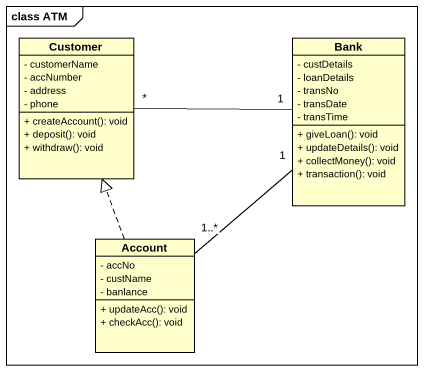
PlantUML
@startuml
mainframe class ATM
hide circle
hide empty members
skinparam classAttributeIconSize 0
class Customer {
  - customerName
  - accNumber
  - address
  - phone
  + createAccount(): void
  + deposit(): void
  + withdraw(): void
}
class Bank {
  - custDetails
  - loanDetails
  - transNo
  - transDate
  - transTime
  + giveLoan(): void
  + updateDetails(): void
  + collectMoney(): void
  + transaction(): void
}
class Account {
  - accNo
  - custName
  - banlance
  + updateAcc(): void
  + checkAcc(): void
}
Customer "*" -right- "1" Bank
Account .up.|> Customer
Account "1..*" -up- "1" Bank
@enduml
